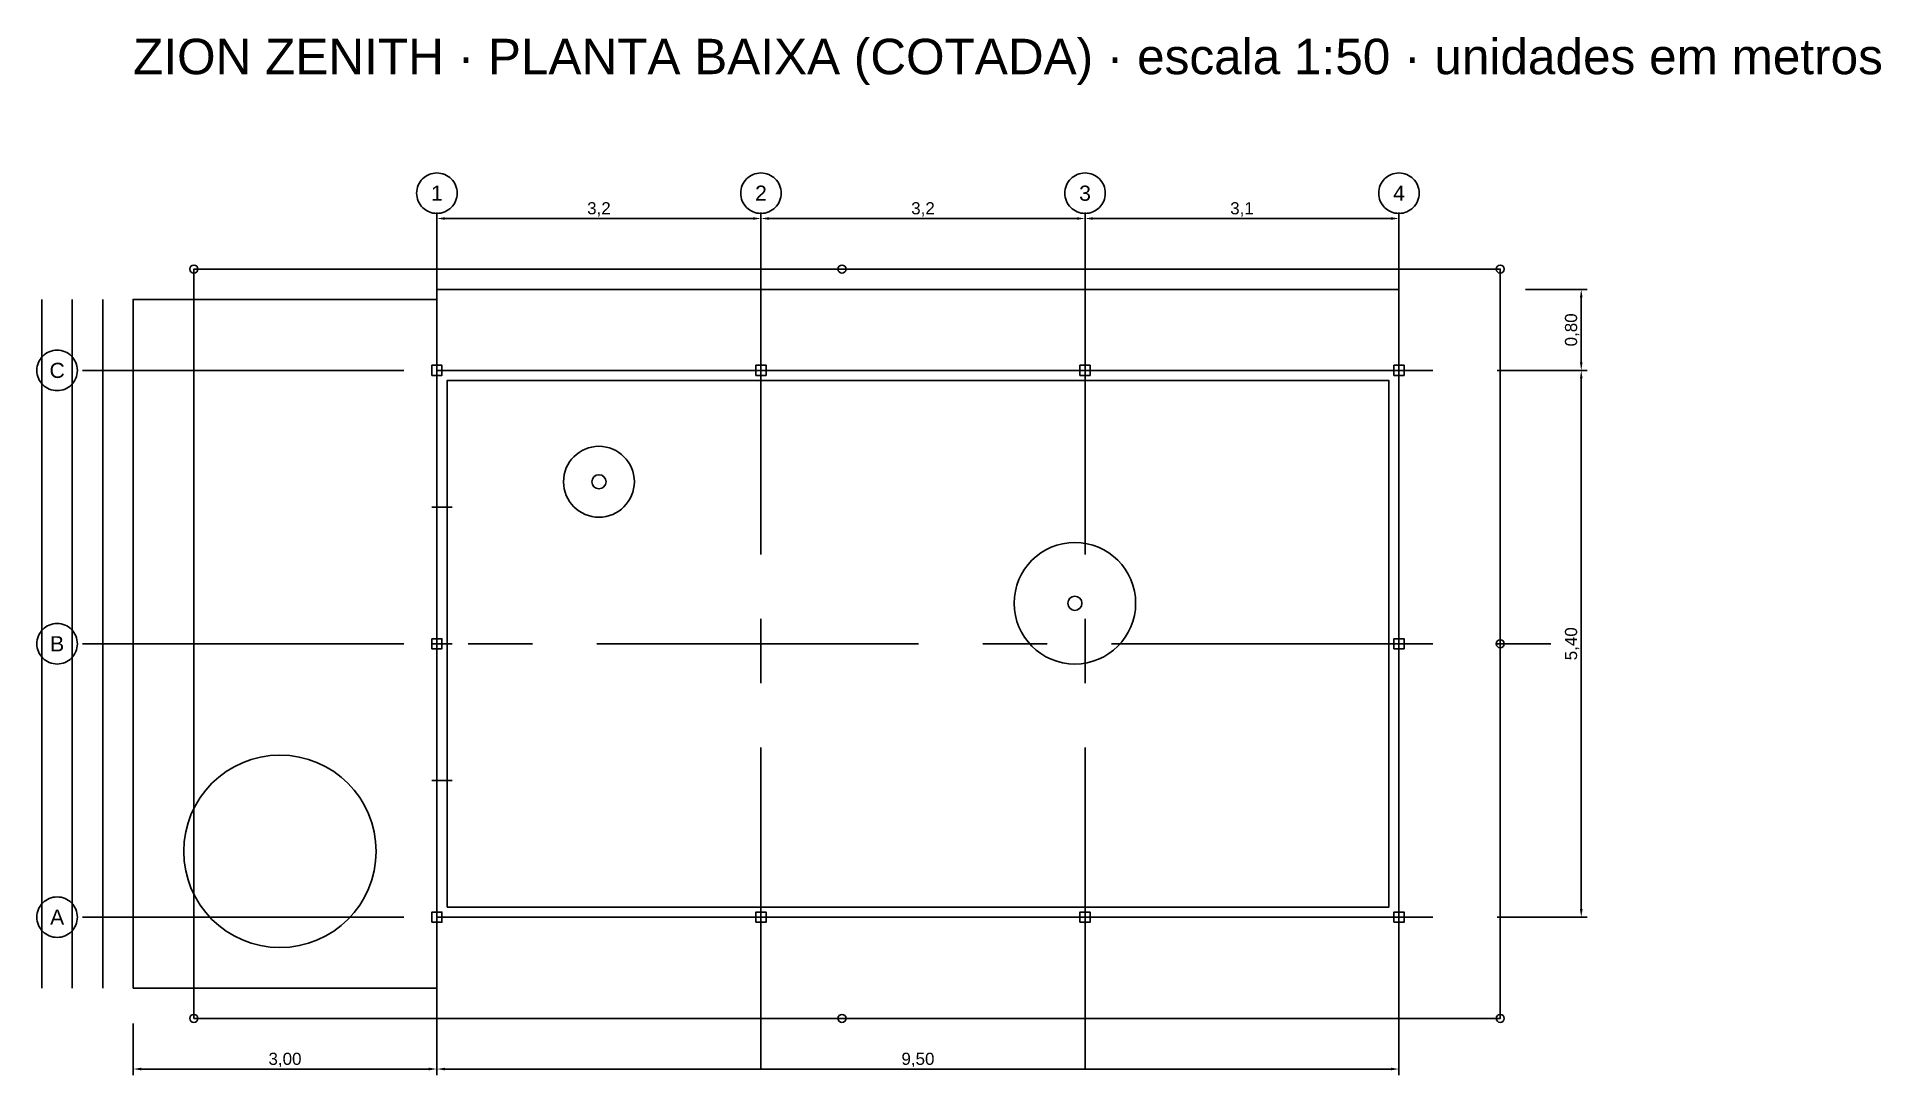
# Model space of a CAD drawing. Header units: metres. Extents: x -4 to 14.3, y -4.3 to 6.
import ezdxf
from ezdxf.enums import TextEntityAlignment as Align

# ---------------------------------------------------------------- set-up
doc = ezdxf.new("R2010")
doc.units = ezdxf.units.M
doc.linetypes.add('CENTER', pattern=[5.08, 3.175, -0.635, 0.635, -0.635])
for name, color, linetype in [('COBERTURA_OCULTA', 3, 'CONTINUOUS'), ('COTAS', 2, 'CONTINUOUS'), ('DECK', 32, 'CONTINUOUS'), ('EIXOS', 8, 'CENTER'), ('ESQUADRIAS', 4, 'CONTINUOUS'), ('ESTRUTURA', 1, 'CONTINUOUS'), ('PAREDES', 7, 'CONTINUOUS'), ('TEXTO', 7, 'CONTINUOUS')]:
    doc.layers.add(name, color=color, linetype=linetype)
doc.styles.add('ZION', font='arial.ttf')
doc.dimstyles.new('ZION_M', dxfattribs={"dimtxt": 0.12, "dimasz": 0.08, "dimexe": 0.06, "dimexo": 0.05, "dimgap": 0.03, "dimtad": 1, "dimtxsty": 'ZION', "dimcen": 2.5, "dimclrd": 2, "dimclre": 2, "dimclrt": 2, "dimazin": 3, "dimtfac": 1, "dimtmove": 0, "dimatfit": 3})

msp = doc.modelspace()

# ---------------------------------------------------------------- linework, layer by layer
at = {"layer": 'COBERTURA_OCULTA'}
msp.add_lwpolyline([(-2.4, -3.7), (10.5, -3.7), (10.5, 3.7), (-2.4, 3.7)], close=True, dxfattribs=at)
for centre, radius in [((1.6, 1.6), 0.35), ((6.3, 0.4), 0.6)]:
    msp.add_circle(centre, radius, dxfattribs=at)
at = {"layer": 'DECK'}
for points in [[(0, 2.7), (9.5, 2.7), (9.5, 3.5), (0, 3.5)], [(-3, -3.4), (0, -3.4), (0, 3.4), (-3, 3.4)]]:
    msp.add_lwpolyline(points, close=True, dxfattribs=at)
for points in [[(-3.9, -3.4), (-3.9, 3.4)], [(-3.6, -3.4), (-3.6, 3.4)], [(-3.3, -3.4), (-3.3, 3.4)]]:
    msp.add_lwpolyline(points, dxfattribs=at)
msp.add_circle((-1.55, -2.05), 0.95, dxfattribs=at)
at = {"layer": 'EIXOS'}
for points in [[(0, -4.2), (0, 4.2)], [(3.2, -4.2), (3.2, 4.2)], [(6.4, -4.2), (6.4, 4.2)], [(9.5, -4.2), (9.5, 4.2)], [(-3.5, 2.7), (11, 2.7)], [(-3.5, 0), (11, 0)], [(-3.5, -2.7), (11, -2.7)]]:
    msp.add_lwpolyline(points, dxfattribs=at)
for centre in [(0, 4.45), (3.2, 4.45), (6.4, 4.45), (9.5, 4.45), (-3.75, 2.7), (-3.75, 0), (-3.75, -2.7)]:
    msp.add_circle(centre, 0.2, dxfattribs=at)
at = {"layer": 'ESQUADRIAS'}
for points in [[(0, -2.7), (0, 2.7)], [(0.5, 2.7), (2.7, 2.7)], [(3.9, 2.7), (5.9, 2.7)], [(9.5, -0.8), (9.5, 1.6)], [(-0.05, 1.35), (0.15, 1.35)], [(-0.05, 0), (0.15, 0)], [(-0.05, -1.35), (0.15, -1.35)], [(0, -2.7), (6.4, -2.7)], [(8.3, -2.7), (9.3, -2.7)]]:
    msp.add_lwpolyline(points, dxfattribs=at)
at = {"layer": 'ESTRUTURA'}
for points in [[(-0.05, 2.65), (0.05, 2.65), (0.05, 2.75), (-0.05, 2.75)], [(3.15, 2.65), (3.25, 2.65), (3.25, 2.75), (3.15, 2.75)], [(6.35, 2.65), (6.45, 2.65), (6.45, 2.75), (6.35, 2.75)], [(9.45, 2.65), (9.55, 2.65), (9.55, 2.75), (9.45, 2.75)], [(-0.05, -0.05), (0.05, -0.05), (0.05, 0.05), (-0.05, 0.05)], [(9.45, -0.05), (9.55, -0.05), (9.55, 0.05), (9.45, 0.05)], [(-0.05, -2.75), (0.05, -2.75), (0.05, -2.65), (-0.05, -2.65)], [(3.15, -2.75), (3.25, -2.75), (3.25, -2.65), (3.15, -2.65)], [(6.35, -2.75), (6.45, -2.75), (6.45, -2.65), (6.35, -2.65)], [(9.45, -2.75), (9.55, -2.75), (9.55, -2.65), (9.45, -2.65)]]:
    msp.add_lwpolyline(points, close=True, dxfattribs=at)
for centre, radius in [((-2.4, 3.7), 0.04), ((4, 3.7), 0.04), ((10.5, 3.7), 0.04), ((1.6, 1.6), 0.07), ((6.3, 0.4), 0.07), ((10.5, 0), 0.04), ((-2.4, -3.7), 0.04), ((4, -3.7), 0.04), ((10.5, -3.7), 0.04)]:
    msp.add_circle(centre, radius, dxfattribs=at)
at = {"layer": 'PAREDES'}
for points in [[(0, -2.7), (9.5, -2.7), (9.5, 2.7), (0, 2.7)], [(0.1, -2.6), (9.4, -2.6), (9.4, 2.6), (0.1, 2.6)]]:
    msp.add_lwpolyline(points, close=True, dxfattribs=at)

# ---------------------------------------------------------------- texts
at = {"layer": 'TEXTO', "style": 'ZION'}
msp.add_text('ZION ZENITH · PLANTA BAIXA (COTADA) · escala 1:50 · unidades em metros', height=0.35, dxfattribs=at).set_placement((-3, 5.8), align=Align.MIDDLE_LEFT)
for s, p in [('1', (0, 4.45)), ('2', (3.2, 4.45)), ('3', (6.4, 4.45)), ('4', (9.5, 4.45)), ('C', (-3.75, 2.7)), ('B', (-3.75, 0)), ('A', (-3.75, -2.7))]:
    msp.add_text(s, height=0.15, dxfattribs=at).set_placement(p, align=Align.MIDDLE_CENTER)

# ---------------------------------------------------------------- dimensions: what is measured, and where the dimension line sits
at = {"layer": 'COTAS'}
for base, p1, p2 in [((0, 4.2), (0, 3.7), (3.2, 3.7)), ((3.2, 4.2), (3.2, 3.7), (6.4, 3.7)), ((6.4, 4.2), (6.4, 3.7), (9.5, 3.7))]:
    msp.add_linear_dim(base=base, p1=p1, p2=p2, dimstyle='ZION_M', dxfattribs=at).render()
for base, p1, p2, text in [((11.3, 2.7), (10.7, 2.7), (10.7, 3.5), '0,80'), ((11.3, -2.7), (10.7, -2.7), (10.7, 2.7), '5,40')]:
    msp.add_linear_dim(base=base, p1=p1, p2=p2, angle=90, text=text, dimstyle='ZION_M', dxfattribs=at).render()
for base, p1, p2, text in [((-3, -4.2), (-3, -3.7), (0, -3.7), '3,00'), ((0, -4.2), (0, -3.7), (9.5, -3.7), '9,50')]:
    msp.add_linear_dim(base=base, p1=p1, p2=p2, text=text, dimstyle='ZION_M', dxfattribs=at).render()

doc.saveas('drawing.dxf')
